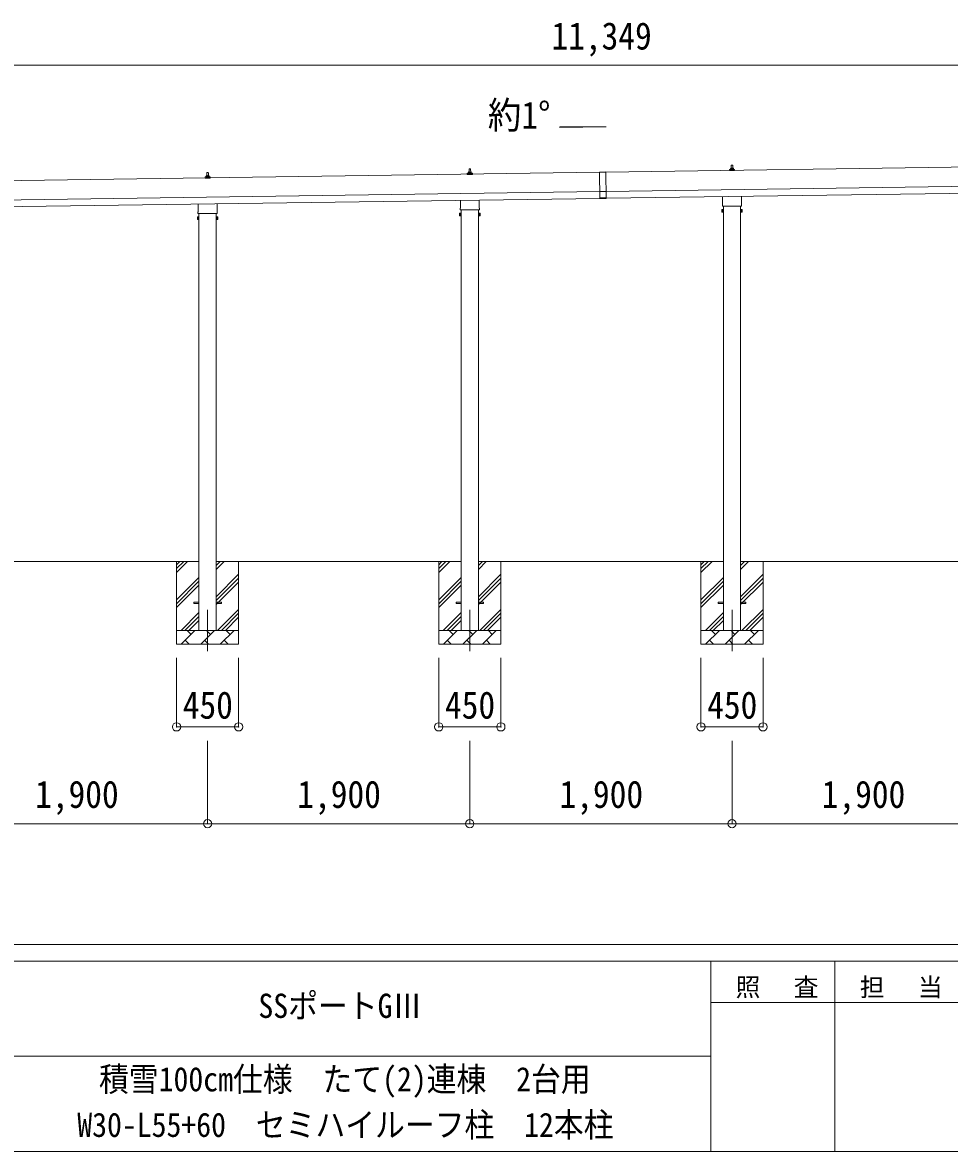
# Model space of a CAD drawing. Units: millimetres at full size, sheet at 1:60. Extents: x -16864 to 16864, y -11640 to 11640.
# Drawn here: x 416 to 7132, y -11640 to -3455 of the extents above; entities that cross this region are included whole.
import ezdxf
from ezdxf.enums import TextEntityAlignment as Align

# ---------------------------------------------------------------- set-up
doc = ezdxf.new("R2010")
doc.units = ezdxf.units.MM
doc.header["$LTSCALE"] = 60
doc.header["$PDMODE"] = 32
doc.header["$PDSIZE"] = 60
doc.linetypes.add('CHAIN1', pattern=[8, 5, -1, 1, -1])
for name, color, linetype, lineweight in [('0-1_Defpoints', 7, 'CHAIN1', 9), ('0-2_TEXT1', 4, 'Continuous', 9), ('0-3_SHAPE', 7, 'Continuous', 9), ('0-7_PARTS2', 7, 'Continuous', 9), ('0-8_TABLE1', 6, 'Continuous', 9), ('F-0', 7, 'Continuous', 9)]:
    doc.layers.add(name, color=color, linetype=linetype, lineweight=lineweight)
doc.styles.add('ＭＳ ゴシック', font='')
doc.styles.get('ＭＳ ゴシック').set_extended_font_data('MS Gothic')

msp = doc.modelspace()

# ---------------------------------------------------------------- linework, layer by layer
at = {"layer": '0-1_Defpoints'}
for p, q in [((1756.7, -7712.64), (1756.7, -8061.64)), ((3656.7, -7712.64), (3656.7, -8061.64)), ((5556.7, -7712.64), (5556.7, -8061.64))]:
    msp.add_line(p, q, dxfattribs=at)
at = {"layer": '0-2_TEXT1'}
for p, q in [((4644.6, -4211.81), (4308.6, -4216.61)), ((10247.38, -4459.22), (4641.76, -4539.3)), ((5551, -4513.38), (5551.73, -4489.86)), ((5552.73, -4488.88), (5561.28, -4488.88)), ((5562.28, -4489.86), (5563, -4513.38)), ((4596.76, -4539.95), (-1033.7, -4620.38)), ((1738.75, -4583.17), (1738.75, -4575.45)), ((1775.25, -4583.17), (1738.75, -4583.17)), ((1739.14, -4574.67), (1774.87, -4574.67)), ((1739.52, -4574.48), (1746.24, -4572.85)), ((1746.62, -4572.67), (1767.39, -4572.67)), ((1747, -4571.88), (1747, -4567.67)), ((1748, -4567.67), (1766, -4567.67)), ((1751, -4567.67), (1751.73, -4544.14)), ((1752.73, -4543.17), (1761.28, -4543.17)), ((1762.28, -4544.14), (1763, -4567.67)), ((1767, -4571.88), (1767, -4567.67)), ((1774.49, -4574.48), (1767.77, -4572.85)), ((1775.25, -4583.17), (1775.25, -4575.45)), ((3638.75, -4556.03), (3638.75, -4548.31)), ((3675.25, -4556.03), (3638.75, -4556.03)), ((3639.14, -4547.53), (3674.87, -4547.53)), ((3639.52, -4547.34), (3646.24, -4545.71)), ((3646.62, -4545.53), (3667.39, -4545.53)), ((3647, -4544.74), (3647, -4540.53)), ((3648, -4540.53), (3666, -4540.53)), ((3651, -4540.53), (3651.73, -4517)), ((3652.73, -4516.03), (3661.28, -4516.03)), ((3662.28, -4517), (3663, -4540.53)), ((3667, -4544.74), (3667, -4540.53)), ((3674.49, -4547.34), (3667.77, -4545.71)), ((3675.25, -4556.03), (3675.25, -4548.31)), ((4596.75, -4538.95), (4641.75, -4538.3)), ((4596.75, -4538.95), (4599.5, -4731.43)), ((4641.76, -4539.3), (4596.76, -4539.95)), ((4641.75, -4538.3), (4644.5, -4730.79)), ((5538.75, -4528.88), (5538.75, -4521.17)), ((5575.25, -4528.88), (5538.75, -4528.88)), ((5539.14, -4520.38), (5574.87, -4520.38)), ((5539.52, -4520.2), (5546.24, -4518.57)), ((5546.62, -4518.38), (5567.39, -4518.38)), ((5547, -4517.6), (5547, -4513.38)), ((5548, -4513.38), (5566, -4513.38)), ((5567, -4517.6), (5567, -4513.38)), ((5574.49, -4520.2), (5567.77, -4518.57)), ((5575.25, -4528.88), (5575.25, -4521.17)), ((4643.76, -4679.29), (10249.38, -4599.21)), ((4644.47, -4729.29), (10250.09, -4649.21)), ((-1031.7, -4760.37), (4598.76, -4679.93)), ((-1030.99, -4810.36), (4599.48, -4729.93)), ((3588.4, -4800.01), (3588.4, -4744.37)), ((3725, -4742.42), (3725, -4800.01)), ((4643.77, -4680.29), (4598.78, -4680.93)), ((4644.42, -4725.79), (4599.43, -4726.43)), ((4644.5, -4730.79), (4599.5, -4731.43)), ((5488.4, -4772.87), (5488.4, -4717.23)), ((5625, -4715.28), (5625, -4772.87)), ((1688.4, -4827.15), (1688.4, -4771.51)), ((1825, -4769.56), (1825, -4827.15)), ((3586.7, -4808.78), (3586.7, -4803.28)), ((3724.63, -4812.28), (3588.76, -4812.28)), ((3594.2, -4812.28), (3594.2, -7862.64)), ((3719.2, -7862.64), (3719.2, -4812.28)), ((3726.7, -4803.28), (3726.7, -4808.78)), ((5482.7, -4811.14), (5483.46, -4809.83)), ((5482.7, -4811.14), (5482.7, -4828.14)), ((5482.7, -4828.14), (5483.46, -4829.46)), ((5489.7, -4814.73), (5483.46, -4814.73)), ((5489.7, -4824.55), (5483.46, -4824.55)), ((5486.7, -4781.64), (5486.7, -4776.14)), ((5624.63, -4785.14), (5488.76, -4785.14)), ((5492.2, -4828.84), (5489.7, -4828.84)), ((5494.2, -4785.14), (5494.2, -7862.64)), ((5619.2, -7862.64), (5619.2, -4785.14)), ((5621.2, -4828.84), (5623.7, -4828.84)), ((5623.7, -4814.73), (5629.94, -4814.73)), ((5623.7, -4824.55), (5629.94, -4824.55)), ((5626.7, -4776.14), (5626.7, -4781.64)), ((5630.7, -4811.14), (5629.94, -4809.83)), ((5630.7, -4828.14), (5629.94, -4829.46)), ((5630.7, -4811.14), (5630.7, -4828.14)), ((1682.7, -4865.43), (1683.46, -4864.11)), ((1682.7, -4865.43), (1682.7, -4882.43)), ((1682.7, -4882.43), (1683.46, -4883.74)), ((1689.7, -4869.02), (1683.46, -4869.02)), ((1689.7, -4878.84), (1683.46, -4878.84)), ((1689.7, -4883.74), (1683.46, -4883.74)), ((1686.7, -4835.93), (1686.7, -4830.43)), ((1824.63, -4839.43), (1688.76, -4839.43)), ((1692.2, -4883.13), (1689.7, -4883.13)), ((1694.2, -4839.43), (1694.2, -7862.64)), ((1819.2, -7862.64), (1819.2, -4839.43)), ((1821.2, -4883.13), (1823.7, -4883.13)), ((1823.7, -4869.02), (1829.94, -4869.02)), ((1823.7, -4878.84), (1829.94, -4878.84)), ((1823.7, -4883.74), (1829.94, -4883.74)), ((1826.7, -4830.43), (1826.7, -4835.93)), ((1830.7, -4865.43), (1829.94, -4864.11)), ((1830.7, -4882.43), (1829.94, -4883.74)), ((1830.7, -4865.43), (1830.7, -4882.43)), ((3582.7, -4838.28), (3583.46, -4836.97)), ((3582.7, -4838.28), (3582.7, -4855.28)), ((3582.7, -4855.28), (3583.46, -4856.6)), ((3589.7, -4841.88), (3583.46, -4841.88)), ((3589.7, -4851.69), (3583.46, -4851.69)), ((3589.7, -4856.6), (3583.46, -4856.6)), ((3592.2, -4855.98), (3589.7, -4855.98)), ((3721.2, -4855.98), (3723.7, -4855.98)), ((3723.7, -4841.88), (3729.94, -4841.88)), ((3723.7, -4851.69), (3729.94, -4851.69)), ((3723.7, -4856.6), (3729.94, -4856.6)), ((3730.7, -4838.28), (3729.94, -4836.97)), ((3730.7, -4855.28), (3729.94, -4856.6)), ((3730.7, -4838.28), (3730.7, -4855.28)), ((5489.7, -4829.46), (5483.46, -4829.46)), ((5623.7, -4829.46), (5629.94, -4829.46)), ((1656.7, -7658.14), (1694.2, -7658.14)), ((1656.7, -7667.14), (1656.7, -7658.14)), ((1656.7, -7658.14), (1694.2, -7658.14)), ((1656.7, -7667.14), (1656.7, -7658.14)), ((1656.7, -7667.14), (1694.2, -7667.14)), ((1656.7, -7667.14), (1694.2, -7667.14)), ((1819.2, -7658.14), (1856.7, -7658.14)), ((1819.2, -7658.14), (1856.7, -7658.14)), ((1819.2, -7667.14), (1856.7, -7667.14)), ((1819.2, -7667.14), (1856.7, -7667.14)), ((1856.7, -7667.14), (1856.7, -7658.14)), ((1856.7, -7667.14), (1856.7, -7658.14)), ((3556.7, -7658.14), (3594.2, -7658.14)), ((3556.7, -7667.14), (3556.7, -7658.14)), ((3556.7, -7658.14), (3594.2, -7658.14)), ((3556.7, -7667.14), (3556.7, -7658.14)), ((3556.7, -7667.14), (3594.2, -7667.14)), ((3556.7, -7667.14), (3594.2, -7667.14)), ((3719.2, -7658.14), (3756.7, -7658.14)), ((3719.2, -7658.14), (3756.7, -7658.14)), ((3719.2, -7667.14), (3756.7, -7667.14)), ((3719.2, -7667.14), (3756.7, -7667.14)), ((3756.7, -7667.14), (3756.7, -7658.14)), ((3756.7, -7667.14), (3756.7, -7658.14)), ((5456.7, -7658.14), (5494.2, -7658.14)), ((5456.7, -7667.14), (5456.7, -7658.14)), ((5456.7, -7658.14), (5494.2, -7658.14)), ((5456.7, -7667.14), (5456.7, -7658.14)), ((5456.7, -7667.14), (5494.2, -7667.14)), ((5456.7, -7667.14), (5494.2, -7667.14)), ((5619.2, -7658.14), (5656.7, -7658.14)), ((5619.2, -7658.14), (5656.7, -7658.14)), ((5619.2, -7667.14), (5656.7, -7667.14)), ((5619.2, -7667.14), (5656.7, -7667.14)), ((5656.7, -7667.14), (5656.7, -7658.14)), ((5656.7, -7667.14), (5656.7, -7658.14))]:
    msp.add_line(p, q, dxfattribs=at)
for points in [[(5489.7, -4829.46), (5489.7, -4809.83), (5483.46, -4809.83)], [(5489.7, -4828.84), (5489.7, -4810.44), (5492.2, -4810.44)], [(5623.7, -4828.84), (5623.7, -4810.44), (5621.2, -4810.44)], [(5623.7, -4829.46), (5623.7, -4809.83), (5629.94, -4809.83)], [(1689.7, -4883.74), (1689.7, -4864.11), (1683.46, -4864.11)], [(1689.7, -4883.13), (1689.7, -4864.73), (1692.2, -4864.73)], [(1823.7, -4883.13), (1823.7, -4864.73), (1821.2, -4864.73)], [(1823.7, -4883.74), (1823.7, -4864.11), (1829.94, -4864.11)], [(3589.7, -4856.6), (3589.7, -4836.97), (3583.46, -4836.97)], [(3589.7, -4855.98), (3589.7, -4837.58), (3592.2, -4837.58)], [(3723.7, -4855.98), (3723.7, -4837.58), (3721.2, -4837.58)], [(3723.7, -4856.6), (3723.7, -4836.97), (3729.94, -4836.97)]]:
    msp.add_lwpolyline(points, dxfattribs=at)
for points in [[(5492.2, -4830.14), (5492.2, -4809.14), (5494.2, -4809.14), (5494.2, -4830.14)], [(5621.2, -4830.14), (5621.2, -4809.14), (5619.2, -4809.14), (5619.2, -4830.14)], [(1692.2, -4884.43), (1692.2, -4863.43), (1694.2, -4863.43), (1694.2, -4884.43)], [(1821.2, -4884.43), (1821.2, -4863.43), (1819.2, -4863.43), (1819.2, -4884.43)], [(3592.2, -4857.28), (3592.2, -4836.28), (3594.2, -4836.28), (3594.2, -4857.28)], [(3721.2, -4857.28), (3721.2, -4836.28), (3719.2, -4836.28), (3719.2, -4857.28)]]:
    msp.add_lwpolyline(points, close=True, dxfattribs=at)
for centre, radius, start, end in [((5552.73, -4489.88), 1, 90, 178.60509), ((5561.28, -4489.88), 1, 1.39491, 90), ((1739.75, -4575.45), 1, 103.62699, 180), ((1746, -4571.88), 1, 283.62699, 0), ((1751.09, -4568.3), 4.13, 90, 171.17633), ((1748, -4568.67), 1, 90, 180), ((1752.73, -4544.17), 1, 90, 178.60509), ((1760.34, -4567.67), 4.83, 133.60282, 180), ((1753.67, -4567.67), 4.83, 0, 46.39718), ((1761.28, -4544.17), 1, 1.39491, 90), ((1762.92, -4568.3), 4.13, 8.82367, 90), ((1766, -4568.67), 1, 0, 90), ((1768, -4571.88), 1, 180, 256.37301), ((1774.25, -4575.45), 1, 0, 76.37301), ((3639.75, -4548.31), 1, 103.62699, 180), ((3646, -4544.74), 1, 283.62699, 0), ((3651.09, -4541.16), 4.13, 90, 171.17633), ((3648, -4541.53), 1, 90, 180), ((3652.73, -4517.03), 1, 90, 178.60509), ((3660.34, -4540.53), 4.83, 133.60282, 180), ((3653.67, -4540.53), 4.83, 0, 46.39718), ((3661.28, -4517.03), 1, 1.39491, 90), ((3662.92, -4541.16), 4.13, 8.82367, 90), ((3666, -4541.53), 1, 0, 90), ((3668, -4544.74), 1, 180, 256.37301), ((3674.25, -4548.31), 1, 0, 76.37301), ((5539.75, -4521.17), 1, 103.62699, 180), ((5546, -4517.6), 1, 283.62699, 0), ((5551.09, -4514.02), 4.13, 90, 171.17633), ((5548, -4514.38), 1, 90, 180), ((5560.34, -4513.38), 4.83, 133.60282, 180), ((5553.67, -4513.38), 4.83, 0, 46.39718), ((5562.92, -4514.02), 4.13, 8.82367, 90), ((5566, -4514.38), 1, 0, 90), ((5568, -4517.6), 1, 180, 256.37301), ((5574.25, -4521.17), 1, 0, 76.37301), ((1690.7, -4830.43), 4, 125.09963, 180), ((1822.7, -4830.43), 4, 0, 54.90037), ((3590.7, -4803.28), 4, 125.09963, 180), ((3590.7, -4808.78), 4, 180, 194.47751), ((3590.7, -4808.78), 4, 194.47751, 241.04498), ((3722.7, -4808.78), 4, 298.95502, 345.52249), ((3722.7, -4803.28), 4, 0, 54.90037), ((3722.7, -4808.78), 4, 345.52249, 0), ((5487.04, -4812.28), 4.34, 145.61575, 214.38425), ((5487.04, -4827), 4.34, 145.61575, 214.38425), ((5498.94, -4819.64), 16.24, 162.41205, 197.58795), ((5490.7, -4776.14), 4, 125.09963, 180), ((5490.7, -4781.64), 4, 180, 194.47751), ((5490.7, -4781.64), 4, 194.47751, 241.04498), ((5622.7, -4781.64), 4, 298.95502, 345.52249), ((5622.7, -4776.14), 4, 0, 54.90037), ((5622.7, -4781.64), 4, 345.52249, 0), ((5626.35, -4812.28), 4.34, 325.61575, 34.38425), ((5614.46, -4819.64), 16.24, 342.41205, 17.58795), ((5626.35, -4827), 4.34, 325.61575, 34.38425), ((1687.04, -4866.57), 4.34, 145.61575, 214.38425), ((1687.04, -4881.29), 4.34, 145.61575, 214.38425), ((1698.94, -4873.93), 16.24, 162.41205, 197.58795), ((1690.7, -4835.93), 4, 180, 194.47751), ((1690.7, -4835.93), 4, 194.47751, 241.04498), ((1822.7, -4835.93), 4, 298.95502, 345.52249), ((1822.7, -4835.93), 4, 345.52249, 0), ((1826.35, -4866.57), 4.34, 325.61575, 34.38425), ((1814.46, -4873.93), 16.24, 342.41205, 17.58795), ((1826.35, -4881.29), 4.34, 325.61575, 34.38425), ((3587.04, -4839.42), 4.34, 145.61575, 214.38425), ((3598.94, -4846.78), 16.24, 162.41205, 197.58795), ((3587.04, -4854.15), 4.34, 145.61575, 214.38425), ((3726.35, -4839.42), 4.34, 325.61575, 34.38425), ((3714.46, -4846.78), 16.24, 342.41205, 17.58795), ((3726.35, -4854.15), 4.34, 325.61575, 34.38425)]:
    msp.add_arc(centre, radius, start, end, dxfattribs=at)
at = {"layer": '0-3_SHAPE'}
for p, q in [((1694.2, -7362.64), (-80.8, -7362.64)), ((1531.7, -7362.64), (1531.7, -7962.64)), ((1531.7, -7386.12), (1555.18, -7362.64)), ((1531.7, -7414.41), (1583.46, -7362.64)), ((1531.7, -7442.69), (1611.75, -7362.64)), ((3594.2, -7362.64), (1819.2, -7362.64)), ((1819.2, -7391.47), (1848.02, -7362.64)), ((1819.2, -7419.75), (1876.31, -7362.64)), ((1981.7, -7362.64), (1981.7, -7962.64)), ((3431.7, -7362.64), (3431.7, -7962.64)), ((3431.7, -7386.12), (3455.18, -7362.64)), ((3431.7, -7414.41), (3483.46, -7362.64)), ((3431.7, -7442.69), (3511.75, -7362.64)), ((5494.2, -7362.64), (3719.2, -7362.64)), ((3719.2, -7391.47), (3748.02, -7362.64)), ((3719.2, -7419.75), (3776.31, -7362.64)), ((3881.7, -7362.64), (3881.7, -7962.64)), ((5331.7, -7362.64), (5331.7, -7962.64)), ((5331.7, -7386.12), (5355.18, -7362.64)), ((5331.7, -7414.41), (5383.46, -7362.64)), ((5331.7, -7442.69), (5411.75, -7362.64)), ((7394.2, -7362.64), (5619.2, -7362.64)), ((5619.2, -7391.47), (5648.02, -7362.64)), ((5619.2, -7419.75), (5676.31, -7362.64)), ((5781.7, -7362.64), (5781.7, -7962.64)), ((1531.7, -7640.68), (1694.2, -7478.18)), ((1531.7, -7668.97), (1694.2, -7506.47)), ((1819.2, -7617.74), (1981.7, -7455.24)), ((1819.2, -7646.02), (1981.7, -7483.52)), ((1819.2, -7674.31), (1981.7, -7511.81)), ((3431.7, -7640.68), (3594.2, -7478.18)), ((3431.7, -7668.97), (3594.2, -7506.47)), ((3719.2, -7617.74), (3881.7, -7455.24)), ((3719.2, -7646.02), (3881.7, -7483.52)), ((3719.2, -7674.31), (3881.7, -7511.81)), ((5331.7, -7640.68), (5494.2, -7478.18)), ((5331.7, -7668.97), (5494.2, -7506.47)), ((5619.2, -7617.74), (5781.7, -7455.24)), ((5619.2, -7646.02), (5781.7, -7483.52)), ((5619.2, -7674.31), (5781.7, -7511.81)), ((1531.7, -7697.25), (1694.2, -7534.75)), ((3431.7, -7697.25), (3594.2, -7534.75)), ((5331.7, -7697.25), (5494.2, -7534.75)), ((1564.3, -7862.64), (1694.2, -7732.74)), ((1592.58, -7862.64), (1694.2, -7761.02)), ((1828.85, -7862.64), (1981.7, -7709.8)), ((1857.14, -7862.64), (1981.7, -7738.08)), ((1885.42, -7862.64), (1981.7, -7766.37)), ((3464.3, -7862.64), (3594.2, -7732.74)), ((3492.58, -7862.64), (3594.2, -7761.02)), ((3728.85, -7862.64), (3881.7, -7709.8)), ((3757.14, -7862.64), (3881.7, -7738.08)), ((3785.42, -7862.64), (3881.7, -7766.37)), ((5364.3, -7862.64), (5494.2, -7732.74)), ((5392.58, -7862.64), (5494.2, -7761.02)), ((5628.85, -7862.64), (5781.7, -7709.8)), ((5657.14, -7862.64), (5781.7, -7738.08)), ((5685.42, -7862.64), (5781.7, -7766.37)), ((1620.86, -7862.64), (1694.2, -7789.31)), ((3520.86, -7862.64), (3594.2, -7789.31)), ((5420.86, -7862.64), (5494.2, -7789.31)), ((1531.7, -7862.64), (1981.7, -7862.64)), ((1565.27, -7962.64), (1665.27, -7862.64)), ((1593.83, -7934.09), (1622.38, -7962.64)), ((1636.72, -7891.2), (1608.17, -7862.64)), ((1706.7, -7962.64), (1806.7, -7862.64)), ((1735.25, -7934.09), (1763.8, -7962.64)), ((1778.14, -7891.2), (1749.59, -7862.64)), ((1848.12, -7962.64), (1948.12, -7862.64)), ((1876.67, -7934.09), (1905.22, -7962.64)), ((1919.56, -7891.2), (1891.01, -7862.64)), ((3431.7, -7862.64), (3881.7, -7862.64)), ((3465.27, -7962.64), (3565.27, -7862.64)), ((3493.83, -7934.09), (3522.38, -7962.64)), ((3536.72, -7891.2), (3508.17, -7862.64)), ((3606.7, -7962.64), (3706.7, -7862.64)), ((3635.25, -7934.09), (3663.8, -7962.64)), ((3678.14, -7891.2), (3649.59, -7862.64)), ((3748.12, -7962.64), (3848.12, -7862.64)), ((3776.67, -7934.09), (3805.22, -7962.64)), ((3819.56, -7891.2), (3791.01, -7862.64)), ((5331.7, -7862.64), (5781.7, -7862.64)), ((5365.27, -7962.64), (5465.27, -7862.64)), ((5393.83, -7934.09), (5422.38, -7962.64)), ((5436.72, -7891.2), (5408.17, -7862.64)), ((5506.7, -7962.64), (5606.7, -7862.64)), ((5535.25, -7934.09), (5563.8, -7962.64)), ((5578.14, -7891.2), (5549.59, -7862.64)), ((5648.12, -7962.64), (5748.12, -7862.64)), ((5676.67, -7934.09), (5705.22, -7962.64)), ((5719.56, -7891.2), (5691.01, -7862.64)), ((1981.7, -7962.64), (1531.7, -7962.64)), ((3881.7, -7962.64), (3431.7, -7962.64)), ((5781.7, -7962.64), (5331.7, -7962.64))]:
    msp.add_line(p, q, dxfattribs=at)
at = {"layer": '0-7_PARTS2', "color": 4}
for p, q in [((4308.6, -4216.61), (4308.6, -4211.81)), ((4308.6, -4211.81), (4644.6, -4211.81))]:
    msp.add_line(p, q, dxfattribs=at)
at = {"layer": '0-8_TABLE1'}
for p, q in [((10282.7, -3765), (-1066.3, -3765)), ((1531.7, -8561.64), (1531.7, -8061.64)), ((1981.7, -8561.64), (1981.7, -8061.64)), ((3431.7, -8561.64), (3431.7, -8061.64)), ((3881.7, -8561.64), (3881.7, -8061.64)), ((5331.7, -8561.64), (5331.7, -8061.64)), ((5781.7, -8561.64), (5781.7, -8061.64)), ((1531.7, -8561.64), (1981.7, -8561.64)), ((3431.7, -8561.64), (3881.7, -8561.64)), ((5331.7, -8561.64), (5781.7, -8561.64)), ((1756.7, -9263.64), (1756.7, -8663.64)), ((3656.7, -9263.64), (3656.7, -8663.64)), ((5556.7, -9263.64), (5556.7, -8663.64)), ((1756.7, -9263.64), (-143.3, -9263.64)), ((3656.7, -9263.64), (1756.7, -9263.64)), ((5556.7, -9263.64), (3656.7, -9263.64)), ((7456.7, -9263.64), (5556.7, -9263.64))]:
    msp.add_line(p, q, dxfattribs=at)
for p in [(1531.7, -8561.64), (1981.7, -8561.64), (3431.7, -8561.64), (3881.7, -8561.64), (5331.7, -8561.64), (5781.7, -8561.64), (1756.7, -9263.64), (3656.7, -9263.64), (5556.7, -9263.64)]:
    msp.add_point(p, dxfattribs=at)
at = {"layer": 'F-0', "color": 5, "lineweight": 5}
for p, q in [((-16864.12, -10140), (16015.88, -10140)), ((-16864.12, -10260), (10682.37, -10260)), ((5402.37, -10260), (5402.37, -11640)), ((6302.37, -10260), (6302.37, -11640)), ((5402.37, -10560), (9002.37, -10560)), ((-6897.63, -10950), (5402.37, -10950)), ((-16864.12, -11640), (16015.88, -11640))]:
    msp.add_line(p, q, dxfattribs=at)

# ---------------------------------------------------------------- texts
at = {"layer": '0-7_PARTS2', "style": 'ＭＳ ゴシック', "width": 0.9}
msp.add_text('約1°', height=197.9, dxfattribs=at).set_placement((3787.52, -4284.37), align=Align.BOTTOM_LEFT)
at = {"layer": '0-8_TABLE1', "color": 7, "style": 'ＭＳ ゴシック', "width": 0.9}
for s, p in [('11,349', (4248.2, -3710)), ('450', (1576.7, -8561.64)), ('450', (3476.7, -8561.64)), ('450', (5376.7, -8561.64)), ('1,900', (506.7, -9208.64)), ('1,900', (2406.7, -9208.64)), ('1,900', (4306.7, -9208.64)), ('1,900', (6206.7, -9208.64))]:
    msp.add_text(s, height=197.9, dxfattribs=at).set_placement(p, align=Align.BOTTOM_LEFT)
at = {"layer": 'F-0', "style": 'ＭＳ ゴシック', "width": 0.9}
for s, p in [('SSポートGⅢ', (2124.87, -10725)), ('積雪100cm仕様\u3000たて(2)連棟\u30002台用', (969.87, -11256.91)), ('W30-L55+60\u3000セミハイルーフ柱\u300012本柱', (812.37, -11587.74))]:
    msp.add_text(s, height=176, dxfattribs=at).set_placement(p, align=Align.BOTTOM_LEFT)
at = {"layer": 'F-0', "char_height": 132, "attachment_point": 7, "style": 'ＭＳ ゴシック'}
for s, insert in [('\\T1.17;照\u3000査', (5582.37, -10530)), ('\\T1.17;担\u3000当', (6482.37, -10530))]:
    msp.add_mtext(s, dxfattribs=dict(at, insert=insert))

doc.saveas('drawing.dxf')
